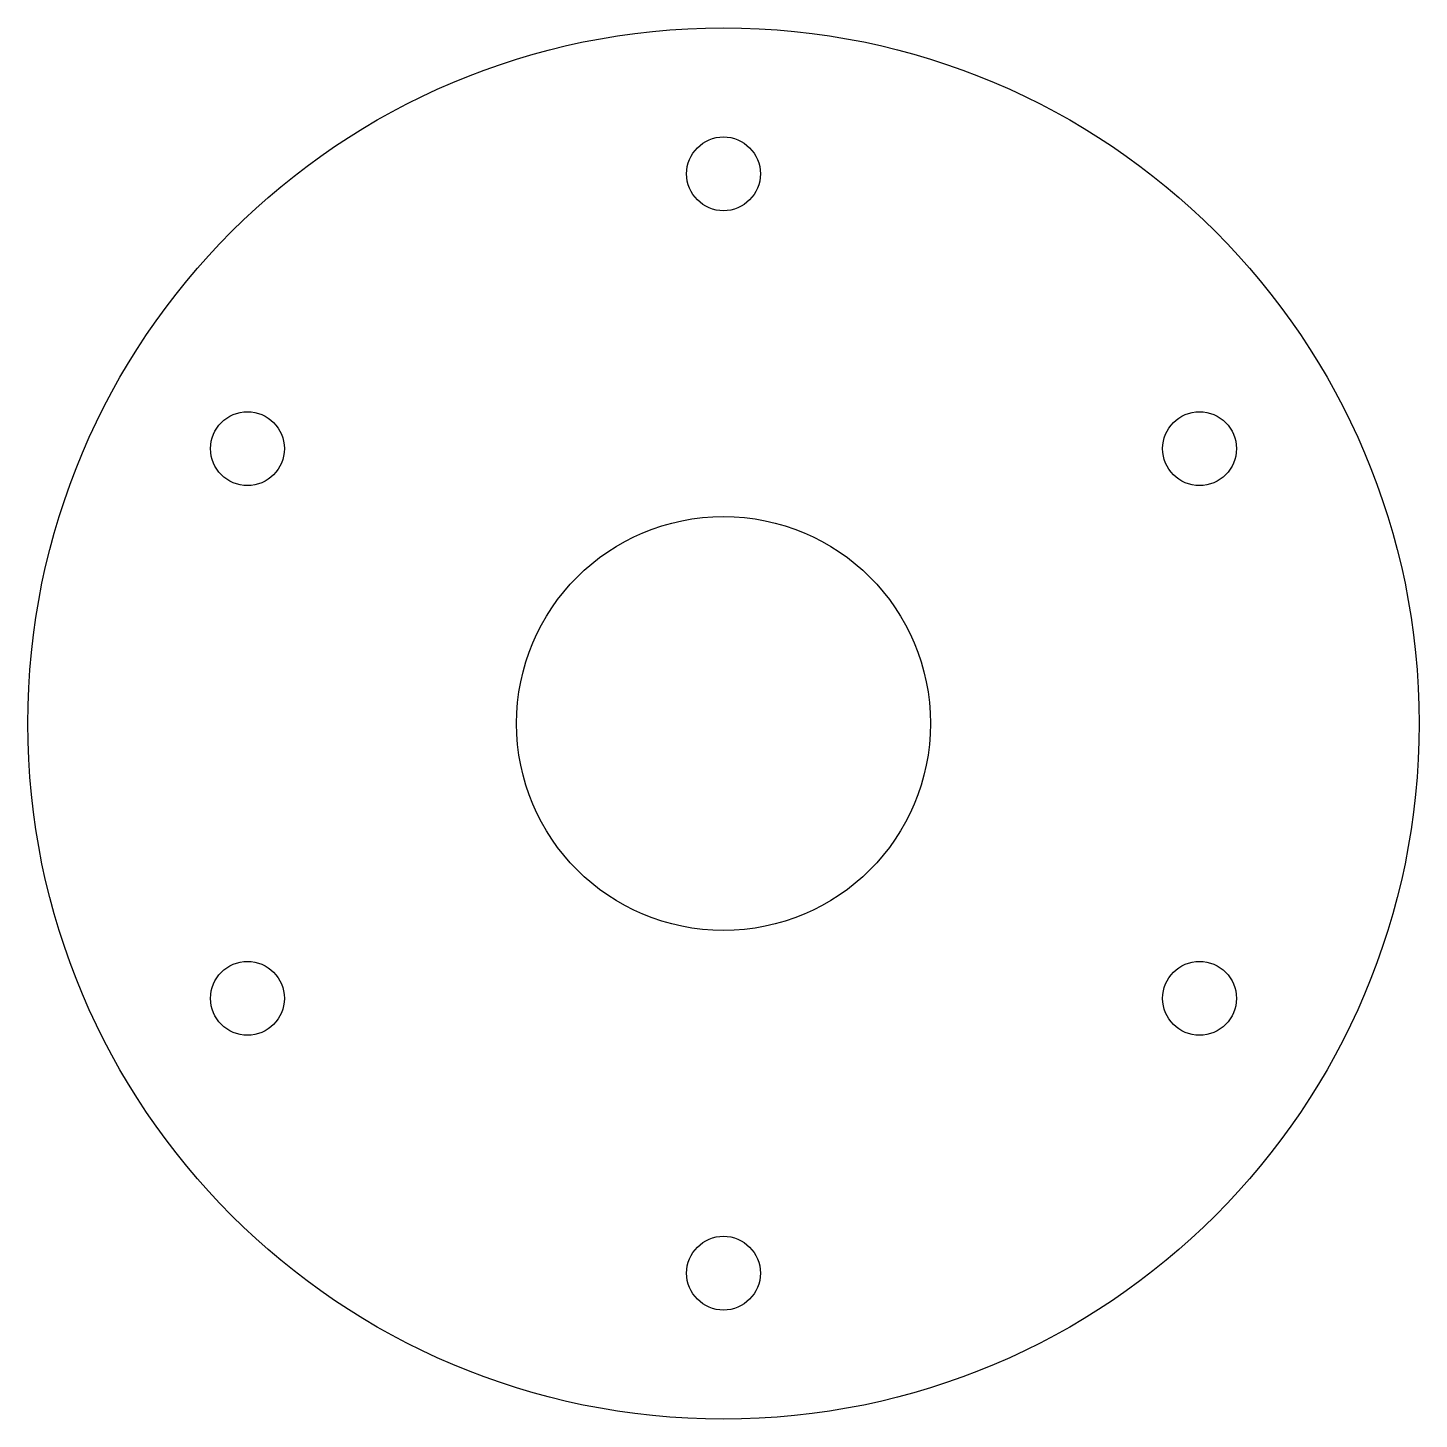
# Model space of a CAD drawing. Header units: millimetres. Extents: x -40.5 to 40.5, y -40.5 to 40.5.
import ezdxf

# ---------------------------------------------------------------- set-up
doc = ezdxf.new("R2010")
doc.units = ezdxf.units.MM

msp = doc.modelspace()

# ---------------------------------------------------------------- linework, layer by layer
for centre, radius in [((0, 0), 40.5), ((0, 32), 2.15), ((-27.713, 16), 2.15), ((27.713, 16), 2.15), ((0, 0), 12.05), ((-27.713, -16), 2.15), ((27.713, -16), 2.15), ((0, -32), 2.15)]:
    msp.add_circle(centre, radius)

doc.saveas('drawing.dxf')
